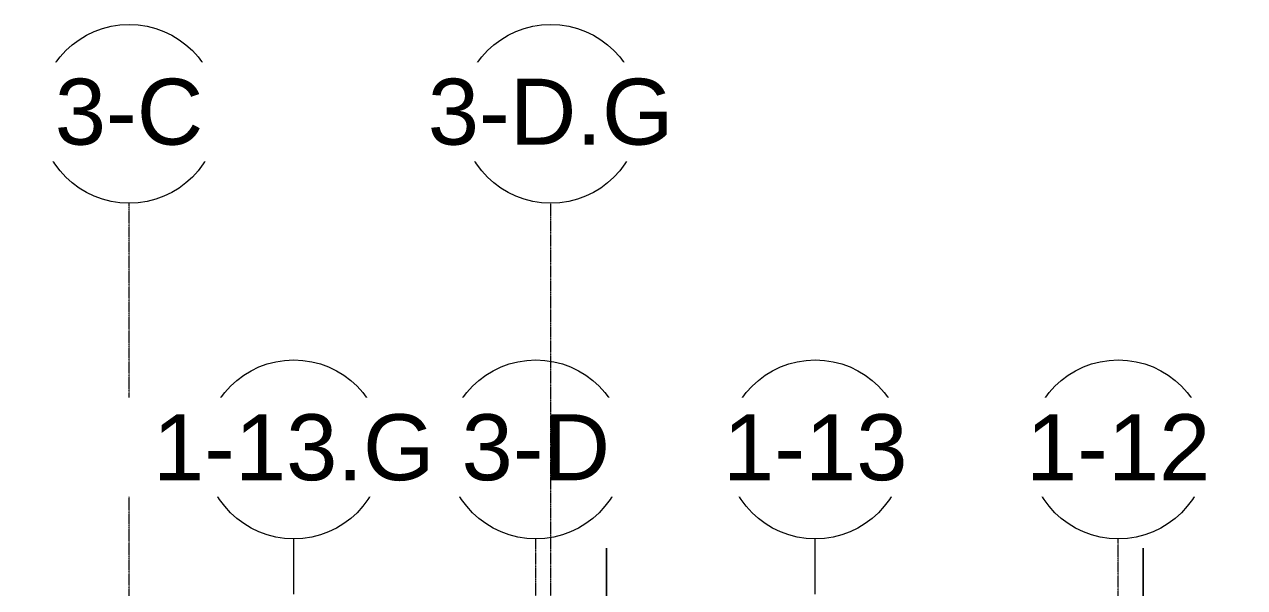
# Model space of a CAD drawing. Header units: inches. Extents: x 25369 to 33161, y -23509 to -20274.
# Drawn here: x 28428 to 29083, y -20576 to -20274 of the extents above; entities that cross this region are included whole.
import ezdxf

# ---------------------------------------------------------------- set-up
doc = ezdxf.new("R2010")
doc.units = ezdxf.units.IN
doc.header["$MEASUREMENT"] = 0
doc.linetypes.add('Grid Line 1_2_', pattern=[0.875, 0.5, -0.125, 0.125, -0.125])
for name, color, linetype, lineweight in [('C-TOPO', 7, 'Continuous', 9), ('EOP-PR', 4, 'Continuous', 13), ('S-GRID', 1, 'Continuous', 9), ('S-GRID-IDEN', 1, 'Continuous', 9)]:
    doc.layers.add(name, color=color, linetype=linetype, lineweight=lineweight)
doc.styles.add('Arial', font='arial.ttf', dxfattribs={"height": 35.407186})

# ---------------------------------------------------------------- blocks, each defined once
blk = doc.blocks.new('Grid - Grid Head - Circle-14747-Overall Floor Plan')
at = {"layer": 'S-GRID-IDEN'}
blk.add_circle((0, 0), 0.25, dxfattribs=at)

msp = doc.modelspace()

# ---------------------------------------------------------------- linework, layer by layer
at = {"layer": 'C-TOPO'}
for p, q in [((28740.36, -20891.55), (28740.36, -20555.04)), ((28740.36, -20555.04), (28740.36, -20891.55)), ((29028.36, -20555.04), (29028.36, -20774.58)), ((29028.36, -20774.58), (29028.36, -20555.04))]:
    msp.add_line(p, q, dxfattribs=at)
at = {"layer": 'EOP-PR'}
for p, q in [((28740.36, -20891.55), (28740.36, -20555.04)), ((29028.36, -20555.04), (29028.36, -20929.3))]:
    msp.add_line(p, q, dxfattribs=at)
at = {"layer": 'S-GRID', "linetype": 'Grid Line 1_2_'}
for p, q in [((28484.27, -23155.1), (28484.27, -20370)), ((28702.52, -22389.58), (28702.52, -20550.05)), ((29015.02, -23095.8), (29015.02, -20550.05))]:
    msp.add_line(p, q, dxfattribs=at)
at = {"layer": 'S-GRID'}
for p, q in [((28572.66, -20579.78), (28572.66, -20550.05)), ((28852.47, -20579.78), (28852.47, -20550.05))]:
    msp.add_line(p, q, dxfattribs=at)

# ---------------------------------------------------------------- block references
at = {"layer": 'S-GRID-IDEN', "xscale": 191.9999999999999, "yscale": 191.9999999999999, "zscale": 191.9999999999999}
for p in [(28484.27, -20322), (28710.52, -20322), (28572.66, -20502.05), (28852.47, -20502.05), (29015.02, -20502.05)]:
    msp.add_blockref('Grid - Grid Head - Circle-14747-Overall Floor Plan', p, dxfattribs=at)

# ---------------------------------------------------------------- next in the draw order: texts
at = {"layer": 'S-GRID-IDEN', "char_height": 35.407, "attachment_point": 2, "line_spacing_factor": 0.938532, "style": 'Arial', "bg_fill": 3, "box_fill_scale": 1.25, "bg_fill_color": 0, "bg_fill_transparency": 0}
for s, insert, width in [('3-C', (28484.26, -20303.13), 94.608), ('3-D.G', (28710.51, -20303.13), 156.816), ('1-13.G', (28572.65, -20483.18), 180.144), ('1-13', (28852.46, -20483.18), 117.936), ('1-12', (29015.01, -20483.18), 117.936)]:
    msp.add_mtext(s, dxfattribs=dict(at, insert=insert, width=width))

# ---------------------------------------------------------------- next in the draw order: block references
at = {"layer": 'S-GRID-IDEN', "xscale": 191.9999999999999, "yscale": 191.9999999999999, "zscale": 191.9999999999999}
msp.add_blockref('Grid - Grid Head - Circle-14747-Overall Floor Plan', (28702.52, -20502.05), dxfattribs=at)

# ---------------------------------------------------------------- next in the draw order: texts
at = {"layer": 'S-GRID-IDEN', "insert": (28702.51, -20483.18), "char_height": 35.407, "width": 94.608, "attachment_point": 2, "line_spacing_factor": 0.938532, "style": 'Arial', "bg_fill": 3, "box_fill_scale": 1.25, "bg_fill_color": 0, "bg_fill_transparency": 0}
msp.add_mtext('3-D', dxfattribs=at)

# ---------------------------------------------------------------- next in the draw order: linework, layer by layer
at = {"layer": 'S-GRID', "linetype": 'Grid Line 1_2_'}
msp.add_line((28710.52, -22389.58), (28710.52, -20370), dxfattribs=at)

doc.saveas('drawing.dxf')
